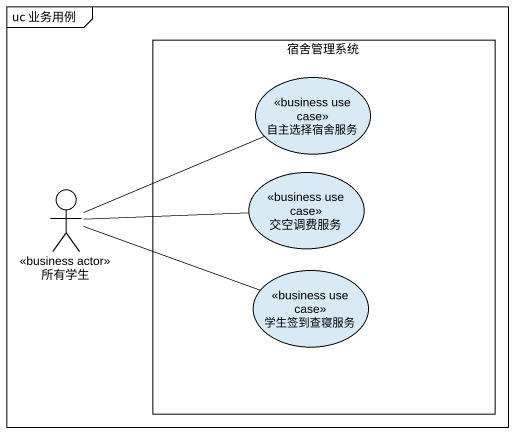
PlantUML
@startuml
mainframe uc 业务用例
rectangle 宿舍管理系统 {
  usecase 自主选择宿舍服务 <<business use case>>
  usecase 交空调费服务 <<business use case>>
  usecase 学生签到查寝服务 <<business use case>>
}
actor 所有学生 <<business actor>>
所有学生 -right- 自主选择宿舍服务
所有学生 -right- 交空调费服务
所有学生 -right- 学生签到查寝服务
@enduml
